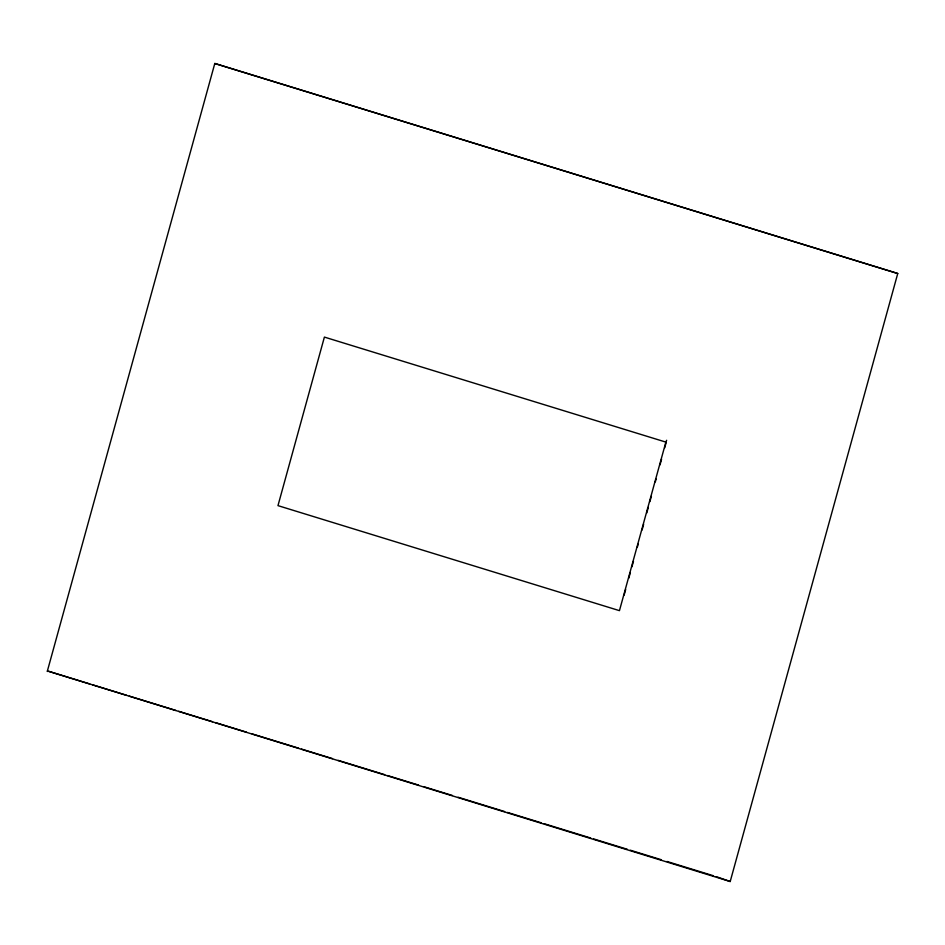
<?xml version="1.0" encoding="UTF-8"?>
<svg xmlns="http://www.w3.org/2000/svg" width="945" height="945" viewBox="0 0 945 945"><rect width="100%" height="100%" fill="white"/><g stroke="black" fill="none" stroke-linecap="round" stroke-linejoin="round"><path stroke-width="1.42" d="M47.25 671.493L214.798 63.48L897.75 273.507L730.201 881.52L47.474 670.962M665.871 442.106L619.447 610.647L277.972 505.634L324.395 337.093L665.871 442.106L666.638 440.276M624.113 595.161L625.684 589.491M628.803 578.163L630.362 572.493M631.922 566.835L633.481 561.165M637.379 547.001L638.159 544.166M642.068 530.003L643.628 524.345M646.746 513.017L648.305 507.347M649.865 501.677L651.424 496.019M655.322 481.856L656.102 479.02M660.012 464.857L661.571 459.199M664.689 447.859L666.249 442.201M214.798 63.48L897.75 273.507M730.201 881.52L716.31 876.653M48.88 671.399L89.799 683.979M92.622 684.853L126.488 695.272M129.311 696.134L175.876 710.451M178.7 711.325L212.566 721.732M215.389 722.606L246.432 732.151M252.079 733.887L298.644 748.204M301.467 749.078L332.51 758.622M338.145 760.359L384.709 774.676M387.533 775.55L418.576 785.094M424.222 786.831L452.442 795.501M458.089 797.237L504.654 811.566M507.477 812.428L541.343 822.847M544.166 823.709L590.731 838.026M593.554 838.9L627.421 849.319M630.244 850.181L661.287 859.726M666.934 861.462L713.499 875.779"/></g></svg>
